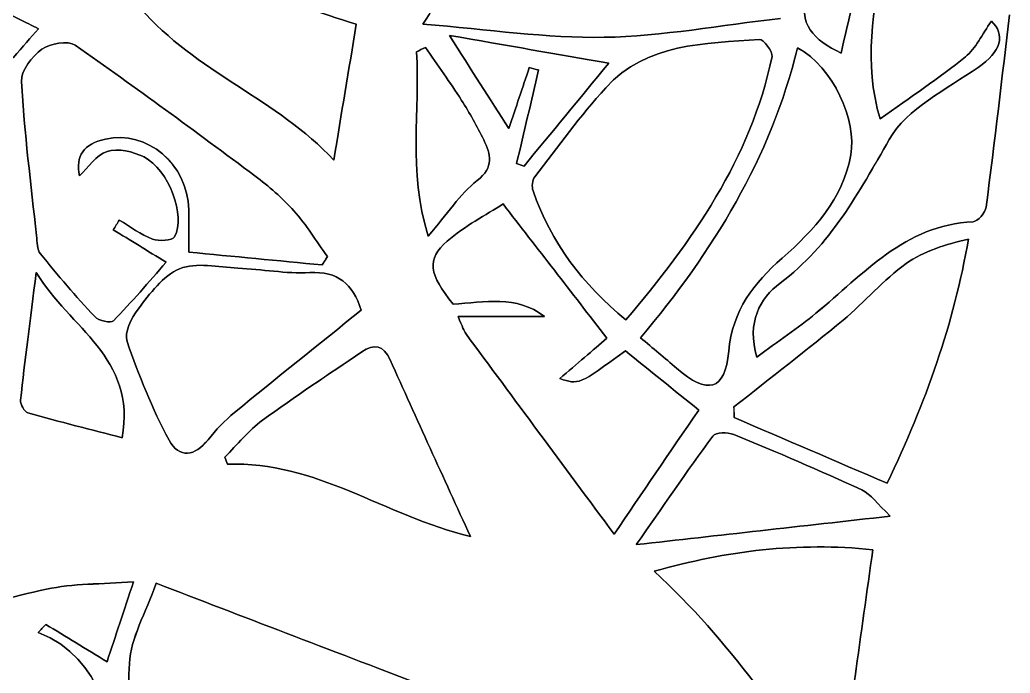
# Model space of a CAD drawing. Extents: x 105 to 524, y 66 to 486.
# Drawn here: x 239 to 309.6, y 245.6 to 292.1 of the extents above; entities that cross this region are included whole.
import ezdxf

# ---------------------------------------------------------------- set-up
doc = ezdxf.new("R2010")
doc.units = 0
doc.layers.add('tree', color=7, linetype='CONTINUOUS')

msp = doc.modelspace()

# ---------------------------------------------------------------- linework, layer by layer
at = {"layer": 'tree', "color": 7}
for p, q in [((263.013991, 291.824555), (263.013991, 291.824555)), ((263.014125, 291.824689), (263.014125, 291.824689)), ((308.248406, 292.035974), (308.248406, 292.035974)), ((308.248512, 292.035869), (308.248512, 292.035869)), ((267.942762, 290.175894), (267.942762, 290.175894)), ((267.942762, 290.175812), (267.942762, 290.175812)), ((294.445291, 290.133631), (294.445291, 290.133631)), ((294.445316, 290.133497), (294.445316, 290.133497)), ((297.539805, 289.766745), (297.539805, 289.766745)), ((297.539939, 289.766798), (297.539939, 289.766798)), ((280.997223, 289.052092), (280.997223, 289.052092)), ((280.9973, 289.052092), (280.9973, 289.052092)), ((260.954471, 275.30183), (260.593974, 274.689108)), ((260.954471, 275.30183), (260.593974, 274.689108)), ((260.594006, 274.689055), (260.594002, 274.689055)), ((240.215081, 274.160167), (240.215081, 274.160167)), ((240.215162, 274.160139), (240.215162, 274.160139)), ((263.359131, 271.467379), (263.359131, 271.467397)), ((263.359177, 271.467291), (263.359177, 271.467291)), ((270.262131, 271.019859), (276.427399, 271.019859)), ((270.262131, 271.019859), (270.262131, 271.019859)), ((270.262131, 271.019859), (276.427399, 271.019859)), ((276.42748, 271.019937), (270.262212, 271.019937)), ((276.42748, 271.019937), (270.262212, 271.019937)), ((282.21105, 270.778026), (282.21105, 270.778026)), ((282.211156, 270.778055), (282.211156, 270.778055)), ((289.916672, 264.588371), (289.928702, 263.829077)), ((289.916687, 264.588371), (289.916672, 264.588371)), ((289.916672, 264.588371), (289.928702, 263.829077)), ((289.916778, 264.58829), (289.916778, 264.58829)), ((271.139952, 255.362311), (271.139952, 255.362311)), ((271.140086, 255.362308), (271.140086, 255.362308)), ((282.959517, 254.782376), (282.959517, 254.782376)), ((282.959651, 254.782429), (282.959651, 254.782429)), ((284.225922, 252.886598), (284.225922, 252.886598)), ((284.226004, 252.886573), (284.226004, 252.886573)), ((247.144064, 252.133982), (247.144064, 252.133982)), ((247.144117, 252.134007), (247.144117, 252.134007))]:
    msp.add_line(p, q, dxfattribs=at)
for points in [[(104.943981, 275.896663), (104.943988, 391.738389), (198.852265, 485.646659), (314.693991, 485.646659)], [(299.156695, 296.985909), (298.699534, 294.570799), (298.09737, 292.18292), (297.539805, 289.766745)], [(299.156695, 296.985909), (298.699534, 294.570799), (298.09737, 292.18292), (297.539805, 289.766745)], [(297.539939, 289.766798), (298.097504, 292.182977), (298.6994, 294.570852), (299.156826, 296.985962)], [(297.539939, 289.766798), (298.097504, 292.182977), (298.6994, 294.570852), (299.156826, 296.985962)], [(270.772248, 296.366833), (269.65765, 295.27488), (268.988999, 293.727992), (267.762246, 291.834831)], [(270.772248, 296.366833), (269.65765, 295.27488), (268.988999, 293.727992), (267.762246, 291.834831)], [(267.762433, 291.834965), (268.988917, 293.728126), (269.657837, 295.275014), (270.772431, 296.366699)], [(267.762433, 291.834965), (268.988917, 293.728126), (269.657837, 295.275014), (270.772431, 296.366699)], [(300.333537, 285.085663), (299.096638, 289.08931), (299.897204, 292.898322), (300.509245, 296.662221)], [(300.333537, 285.085663), (299.096638, 289.08931), (299.897204, 292.898322), (300.509245, 296.662221)], [(300.509083, 296.662112), (299.89731, 292.898484), (299.096744, 289.0892), (300.333375, 285.085557)], [(300.509083, 296.662112), (299.89731, 292.898484), (299.096744, 289.0892), (300.333375, 285.085557)], [(297.539805, 289.766745), (295.632921, 290.715862), (294.388812, 291.764029), (295.143982, 294.215181)], [(297.539805, 289.766745), (295.632921, 290.715862), (294.388812, 291.764029), (295.143982, 294.215181)], [(295.144116, 294.214966), (294.388946, 291.764081), (295.633055, 290.715915), (297.539939, 289.766798)], [(295.144116, 294.214966), (294.388946, 291.764081), (295.633055, 290.715915), (297.539939, 289.766798)], [(255.405943, 294.007925), (257.943562, 293.677936), (260.385317, 292.611881), (263.013991, 291.824555)], [(255.405943, 294.007925), (257.943562, 293.677936), (260.385317, 292.611881), (263.013991, 291.824555)], [(263.014125, 291.824689), (260.385447, 292.612015), (257.943428, 293.678067), (255.406077, 294.008055)], [(263.014125, 291.824689), (260.385447, 292.612015), (257.943428, 293.678067), (255.406077, 294.008055)], [(237.213599, 293.062759), (238.570396, 292.397173), (239.464959, 291.958257), (240.387558, 291.505725)], [(237.213599, 293.062759), (238.570396, 292.397173), (239.464959, 291.958257), (240.387558, 291.505725)], [(240.387586, 291.505644), (239.464984, 291.958176), (238.570424, 292.397095), (237.213627, 293.062678)], [(240.387586, 291.505644), (239.464984, 291.958176), (238.570424, 292.397095), (237.213627, 293.062678)], [(261.41099, 282.150502), (257.427388, 286.471589), (251.525416, 288.426687), (247.655567, 292.97097)], [(261.41099, 282.150502), (257.427388, 286.471589), (251.525416, 288.426687), (247.655567, 292.97097)], [(247.655701, 292.971104), (251.52555, 288.426553), (257.427518, 286.471455), (261.411124, 282.150637)], [(247.655701, 292.971104), (251.52555, 288.426553), (257.427518, 286.471455), (261.411124, 282.150637)], [(293.236082, 292.242914), (288.957674, 291.753805), (284.818656, 290.970215), (280.666553, 290.89386)], [(293.236082, 292.242914), (288.957674, 291.753805), (284.818656, 290.970215), (280.666553, 290.89386)], [(280.666634, 290.893726), (284.818737, 290.970081), (288.957487, 291.753671), (293.236163, 292.24278)], [(280.666634, 290.893726), (284.818737, 290.970081), (288.957487, 291.753671), (293.236163, 292.24278)], [(307.873065, 278.811507), (308.488842, 283.498357), (309.029319, 288.194817), (309.542289, 292.490536)], [(307.873065, 278.811507), (308.488842, 283.498357), (309.029319, 288.194817), (309.542289, 292.490536)], [(309.542184, 292.490645), (309.029477, 288.194923), (308.488736, 283.498195), (307.873224, 278.811613)], [(309.542184, 292.490645), (309.029477, 288.194923), (308.488736, 283.498195), (307.873224, 278.811613)], [(240.387558, 291.505725), (239.803824, 290.843878), (239.28124, 290.251448), (238.567994, 289.443029)], [(240.387558, 291.505725), (239.803824, 290.843878), (239.28124, 290.251448), (238.567994, 289.443029)], [(238.568018, 289.443216), (239.281, 290.25137), (239.803852, 290.843801), (240.387586, 291.505644)], [(238.568018, 289.443216), (239.281, 290.25137), (239.803852, 290.843801), (240.387586, 291.505644)], [(263.013991, 291.824555), (262.475384, 288.573259), (261.966685, 285.502981), (261.41099, 282.150502)], [(263.013991, 291.824555), (262.475384, 288.573259), (261.966685, 285.502981), (261.41099, 282.150502)], [(261.411124, 282.150637), (261.966555, 285.503116), (262.475253, 288.573393), (263.014125, 291.824689)], [(261.411124, 282.150637), (261.966555, 285.503116), (262.475253, 288.573393), (263.014125, 291.824689)], [(267.762246, 291.834831), (272.471113, 291.459458), (276.575414, 290.818436), (280.666634, 290.893726)], [(267.762246, 291.834831), (272.471113, 291.459458), (276.575414, 290.818436), (280.666634, 290.893726)], [(280.666553, 290.89386), (276.575601, 290.81857), (272.471032, 291.459592), (267.762433, 291.834965)], [(280.666553, 290.89386), (276.575601, 290.81857), (272.471032, 291.459592), (267.762433, 291.834965)], [(308.248406, 292.035974), (307.573345, 291.086325), (307.140218, 290.105169), (306.398133, 289.506332)], [(308.248406, 292.035974), (307.573345, 291.086325), (307.140218, 290.105169), (306.398133, 289.506332)], [(306.398239, 289.506491), (307.140324, 290.105063), (307.573451, 291.086484), (308.248512, 292.035869)], [(306.398239, 289.506491), (307.140324, 290.105063), (307.573451, 291.086484), (308.248512, 292.035869)], [(308.248512, 292.035869), (309.27766, 291.116921), (308.94093, 289.862913), (307.301879, 288.738924)], [(308.248512, 292.035869), (309.27766, 291.116921), (308.94093, 289.862913), (307.301879, 288.738924)], [(307.302041, 288.738762), (308.940824, 289.86275), (309.277819, 291.116759), (308.248406, 292.035974)], [(307.302041, 288.738762), (308.940824, 289.86275), (309.277819, 291.116759), (308.248406, 292.035974)], [(240.617742, 290.046914), (241.203078, 290.466343), (242.478966, 290.679392), (242.990867, 290.324043)], [(240.617742, 290.046914), (241.203078, 290.466343), (242.478966, 290.679392), (242.990867, 290.324043)], [(242.990892, 290.323986), (242.47899, 290.679339), (241.203106, 290.46629), (240.617767, 290.046862)], [(242.990892, 290.323986), (242.47899, 290.679339), (241.203106, 290.46629), (240.617767, 290.046862)], [(280.997223, 289.052092), (277.283855, 289.698183), (273.769162, 290.309836), (269.64216, 291.028018)], [(269.64216, 291.028018), (271.240624, 288.529342), (272.512236, 286.541136), (273.880781, 284.401553)], [(280.997223, 289.052092), (277.283855, 289.698183), (273.769162, 290.309836), (269.64216, 291.028018)], [(269.64216, 291.028018), (271.240624, 288.529342), (272.512236, 286.541136), (273.880781, 284.401553)], [(273.880862, 284.401553), (272.512317, 286.541136), (271.240437, 288.529342), (269.642241, 291.028018)], [(269.642241, 291.028018), (273.769243, 290.309836), (277.283937, 289.698183), (280.9973, 289.052092)], [(273.880862, 284.401553), (272.512317, 286.541136), (271.240437, 288.529342), (269.642241, 291.028018)], [(269.642241, 291.028018), (273.769243, 290.309836), (277.283937, 289.698183), (280.9973, 289.052092)], [(280.781887, 287.297999), (283.718183, 290.516987), (287.823289, 290.434758), (291.728652, 290.74339)], [(280.781887, 287.297999), (283.718183, 290.516987), (287.823289, 290.434758), (291.728652, 290.74339)], [(291.728758, 290.743414), (287.823395, 290.434783), (283.718293, 290.517016), (280.781993, 287.298028)], [(291.728758, 290.743414), (287.823395, 290.434783), (283.718293, 290.517016), (280.781993, 287.298028)], [(291.728652, 290.74339), (292.010105, 290.765826), (292.698519, 289.870896), (292.625618, 289.521949)], [(291.728652, 290.74339), (292.010105, 290.765826), (292.698519, 289.870896), (292.625618, 289.521949)], [(292.625724, 289.521978), (292.698625, 289.870653), (292.010211, 290.76584), (291.728758, 290.743414)], [(292.625724, 289.521978), (292.698625, 289.870653), (292.010211, 290.76584), (291.728758, 290.743414)], [(239.163211, 287.755686), (239.120486, 288.513111), (239.917848, 289.545526), (240.617742, 290.046914)], [(239.163211, 287.755686), (239.120486, 288.513111), (239.917848, 289.545526), (240.617742, 290.046914)], [(240.617767, 290.046862), (239.917873, 289.545737), (239.120511, 288.513058), (239.163236, 287.755898)], [(240.617767, 290.046862), (239.917873, 289.545737), (239.120511, 288.513058), (239.163236, 287.755898)], [(242.990867, 290.324043), (247.318678, 287.319974), (251.554894, 284.182682), (255.785504, 281.041119)], [(242.990867, 290.324043), (247.318678, 287.319974), (251.554894, 284.182682), (255.785504, 281.041119)], [(255.785532, 281.041062), (251.554922, 284.182894), (247.318703, 287.319918), (242.990892, 290.323986)], [(255.785532, 281.041062), (251.554922, 284.182894), (247.318703, 287.319918), (242.990892, 290.323986)], [(267.296272, 289.861389), (267.51177, 289.966312), (267.727264, 290.07097), (267.942762, 290.175894)], [(267.296272, 289.861389), (267.51177, 289.966312), (267.727264, 290.07097), (267.942762, 290.175894)], [(267.942762, 290.175812), (267.727264, 290.071157), (267.51177, 289.966234), (267.296272, 289.861311)], [(267.942762, 290.175812), (267.727264, 290.071157), (267.51177, 289.966234), (267.296272, 289.861311)], [(267.942762, 290.175894), (268.802877, 288.921617), (269.693164, 287.686831), (270.513224, 286.406925)], [(267.942762, 290.175894), (268.802877, 288.921617), (269.693164, 287.686831), (270.513224, 286.406925)], [(270.513224, 286.406844), (269.693164, 287.68675), (268.802877, 288.921804), (267.942762, 290.175812)], [(270.513224, 286.406844), (269.693164, 287.68675), (268.802877, 288.921804), (267.942762, 290.175812)], [(294.445291, 290.133631), (292.509833, 282.291335), (288.415409, 275.641643), (283.264335, 269.502417)], [(294.445291, 290.133631), (292.509833, 282.291335), (288.415409, 275.641643), (283.264335, 269.502417)], [(283.264363, 269.502287), (288.415437, 275.641509), (292.509857, 282.291201), (294.445316, 290.133497)], [(283.264363, 269.502287), (288.415437, 275.641509), (292.509857, 282.291201), (294.445316, 290.133497)], [(298.235829, 282.536424), (298.673231, 284.929372), (296.99252, 288.81795), (294.445291, 290.133631)], [(298.235829, 282.536424), (298.673231, 284.929372), (296.99252, 288.81795), (294.445291, 290.133631)], [(294.445316, 290.133497), (296.992548, 288.817816), (298.673255, 284.929506), (298.235589, 282.53629)], [(294.445316, 290.133497), (296.992548, 288.817816), (298.673255, 284.929506), (298.235589, 282.53629)], [(268.138762, 276.743019), (266.639103, 281.476055), (267.604695, 285.703966), (267.296272, 289.861389)], [(268.138762, 276.743019), (266.639103, 281.476055), (267.604695, 285.703966), (267.296272, 289.861389)], [(267.296272, 289.861311), (267.604695, 285.703885), (266.639103, 281.475977), (268.138762, 276.742938)], [(267.296272, 289.861311), (267.604695, 285.703885), (266.639103, 281.475977), (268.138762, 276.742938)], [(292.625618, 289.521949), (291.103526, 282.242182), (286.968784, 276.406518), (282.21105, 270.778026)], [(292.625618, 289.521949), (291.103526, 282.242182), (286.968784, 276.406518), (282.21105, 270.778026)], [(282.211156, 270.778055), (286.96889, 276.406543), (291.103636, 282.242211), (292.625724, 289.521978)], [(282.211156, 270.778055), (286.96889, 276.406543), (291.103636, 282.242211), (292.625724, 289.521978)], [(300.333375, 285.085557), (302.504623, 286.648998), (304.520727, 287.991642), (306.398239, 289.506491)], [(300.333375, 285.085557), (302.504623, 286.648998), (304.520727, 287.991642), (306.398239, 289.506491)], [(306.398133, 289.506332), (304.520886, 287.991751), (302.504785, 286.649104), (300.333537, 285.085663)], [(306.398133, 289.506332), (304.520886, 287.991751), (302.504785, 286.649104), (300.333537, 285.085663)], [(273.880781, 284.401553), (274.390016, 285.920938), (274.862396, 287.329799), (275.334511, 288.738656)], [(273.880781, 284.401553), (274.390016, 285.920938), (274.862396, 287.329799), (275.334511, 288.738656)], [(275.334592, 288.738656), (274.862209, 287.329799), (274.390093, 285.920674), (273.880862, 284.401553)], [(275.334592, 288.738656), (274.862209, 287.329799), (274.390093, 285.920674), (273.880862, 284.401553)], [(276.002094, 288.569121), (275.47951, 286.34811), (274.956926, 284.127363), (274.434342, 281.906617)], [(276.002094, 288.569121), (275.47951, 286.34811), (274.956926, 284.127363), (274.434342, 281.906617)], [(274.434423, 281.906617), (274.957007, 284.127363), (275.479591, 286.34811), (276.002175, 288.569121)], [(274.434423, 281.906617), (274.957007, 284.127363), (275.479591, 286.34811), (276.002175, 288.569121)], [(274.960129, 281.729875), (276.916152, 284.101999), (278.871902, 286.47439), (280.997223, 289.052092)], [(274.960129, 281.729875), (276.916152, 284.101999), (278.871902, 286.47439), (280.997223, 289.052092)], [(280.9973, 289.052092), (278.871983, 286.47439), (276.915965, 284.101999), (274.960211, 281.729875)], [(280.9973, 289.052092), (278.871983, 286.47439), (276.915965, 284.101999), (274.960211, 281.729875)], [(275.334511, 288.738656), (275.557216, 288.682056), (275.779657, 288.625456), (276.002094, 288.569121)], [(275.334511, 288.738656), (275.557216, 288.682056), (275.779657, 288.625456), (276.002094, 288.569121)], [(276.002175, 288.569121), (275.779738, 288.625456), (275.557029, 288.682056), (275.334592, 288.738656)], [(276.002175, 288.569121), (275.779738, 288.625456), (275.557029, 288.682056), (275.334592, 288.738656)], [(307.301879, 288.738924), (305.049985, 287.194706), (302.229848, 285.826962), (300.972922, 283.628909)], [(307.301879, 288.738924), (305.049985, 287.194706), (302.229848, 285.826962), (300.972922, 283.628909)], [(300.973081, 283.629015), (302.229739, 285.826803), (305.050148, 287.194544), (307.302041, 288.738762)], [(300.973081, 283.629015), (302.229739, 285.826803), (305.050148, 287.194544), (307.302041, 288.738762)], [(240.233214, 276.775831), (239.842276, 280.43347), (239.37123, 284.087369), (239.163211, 287.755686)], [(240.233214, 276.775831), (239.842276, 280.43347), (239.37123, 284.087369), (239.163211, 287.755686)], [(239.163236, 287.755898), (239.371258, 284.087316), (239.842305, 280.433417), (240.233239, 276.776046)], [(239.163236, 287.755898), (239.371258, 284.087316), (239.842305, 280.433417), (240.233239, 276.776046)], [(275.734152, 280.971089), (277.382817, 283.107469), (278.967396, 285.30846), (280.781887, 287.297999)], [(275.734152, 280.971089), (277.382817, 283.107469), (278.967396, 285.30846), (280.781887, 287.297999)], [(280.781993, 287.298028), (278.967233, 285.308485), (277.382658, 283.107497), (275.734261, 280.971113)], [(280.781993, 287.298028), (278.967233, 285.308485), (277.382658, 283.107497), (275.734261, 280.971113)], [(270.513224, 286.406925), (271.091085, 285.50453), (271.617941, 284.562889), (272.087654, 283.599622)], [(270.513224, 286.406925), (271.091085, 285.50453), (271.617941, 284.562889), (272.087654, 283.599622)], [(272.087654, 283.599809), (271.617941, 284.562808), (271.091085, 285.504717), (270.513224, 286.406844)], [(272.087654, 283.599809), (271.617941, 284.562808), (271.091085, 285.504717), (270.513224, 286.406844)], [(251.082246, 278.622806), (250.993857, 281.887447), (248.134731, 284.299085), (245.142889, 283.646584)], [(251.082246, 278.622806), (250.993857, 281.887447), (248.134731, 284.299085), (245.142889, 283.646584)], [(245.142914, 283.646531), (248.134759, 284.299297), (250.993885, 281.887662), (251.082274, 278.622753)], [(245.142914, 283.646531), (248.134759, 284.299297), (250.993885, 281.887662), (251.082274, 278.622753)], [(245.142889, 283.646584), (243.582345, 283.306181), (243.015435, 282.468398), (243.300091, 281.028302)], [(245.142889, 283.646584), (243.582345, 283.306181), (243.015435, 282.468398), (243.300091, 281.028302)], [(243.300119, 281.028249), (243.01546, 282.468345), (243.582373, 283.306128), (245.142914, 283.646531)], [(243.300119, 281.028249), (243.01546, 282.468345), (243.582373, 283.306128), (245.142914, 283.646531)], [(271.618209, 280.692387), (272.849767, 281.660191), (272.596352, 282.556716), (272.087654, 283.599809)], [(271.618209, 280.692387), (272.849767, 281.660191), (272.596352, 282.556716), (272.087654, 283.599809)], [(272.087654, 283.599622), (272.596352, 282.556793), (272.849767, 281.660007), (271.618209, 280.692468)], [(272.087654, 283.599622), (272.596352, 282.556793), (272.849767, 281.660007), (271.618209, 280.692468)], [(300.972922, 283.628909), (298.798735, 279.826568), (296.806398, 276.105391), (293.205454, 273.401141)], [(300.972922, 283.628909), (298.798735, 279.826568), (296.806398, 276.105391), (293.205454, 273.401141)], [(293.205613, 273.400979), (296.806292, 276.105228), (298.798894, 279.82641), (300.973081, 283.629015)], [(293.205613, 273.400979), (296.806292, 276.105228), (298.798894, 279.82641), (300.973081, 283.629015)], [(245.259317, 282.770086), (246.039319, 283.00583), (247.127748, 282.767264), (247.899209, 282.376555)], [(245.259317, 282.770086), (246.039319, 283.00583), (247.127748, 282.767264), (247.899209, 282.376555)], [(247.899234, 282.376771), (247.127776, 282.767095), (246.039347, 283.005777), (245.259341, 282.770033)], [(247.899234, 282.376771), (247.127776, 282.767095), (246.039347, 283.005777), (245.259341, 282.770033)], [(243.300091, 281.028302), (243.925485, 281.618598), (244.488656, 282.537009), (245.259317, 282.770086)], [(243.300091, 281.028302), (243.925485, 281.618598), (244.488656, 282.537009), (245.259317, 282.770086)], [(245.259341, 282.770033), (244.488684, 282.537225), (243.92551, 281.618542), (243.300119, 281.028249)], [(245.259341, 282.770033), (244.488684, 282.537225), (243.92551, 281.618542), (243.300119, 281.028249)], [(247.899209, 282.376555), (249.644539, 281.493115), (250.894522, 278.156388), (250.069389, 276.69974)], [(247.899209, 282.376555), (249.644539, 281.493115), (250.894522, 278.156388), (250.069389, 276.69974)], [(250.069413, 276.699687), (250.894547, 278.156335), (249.644563, 281.49333), (247.899234, 282.376771)], [(250.069414, 276.699687), (250.894547, 278.156335), (249.644563, 281.49333), (247.899234, 282.376771)], [(298.235589, 282.53629), (297.649985, 279.33172), (295.638689, 277.200677), (293.34781, 275.177229)], [(298.235589, 282.53629), (297.649985, 279.33172), (295.638689, 277.200677), (293.34781, 275.177229)], [(293.34805, 275.177098), (295.638929, 277.200543), (297.649956, 279.331854), (298.235829, 282.536424)], [(293.34805, 275.177098), (295.638929, 277.200543), (297.649956, 279.331854), (298.235829, 282.536424)], [(274.434342, 281.906617), (274.609518, 281.847615), (274.784958, 281.788877), (274.960129, 281.729875)], [(274.434342, 281.906617), (274.609518, 281.847615), (274.784958, 281.788877), (274.960129, 281.729875)], [(274.960211, 281.729875), (274.784771, 281.788877), (274.609595, 281.847615), (274.434423, 281.906617)], [(274.960211, 281.729875), (274.784771, 281.788877), (274.609595, 281.847615), (274.434423, 281.906617)], [(255.785504, 281.041119), (256.787146, 280.297308), (257.7482, 279.46059), (258.576537, 278.531764)], [(255.785504, 281.041119), (256.787146, 280.297308), (257.7482, 279.46059), (258.576537, 278.531764)], [(258.576565, 278.531712), (257.748229, 279.460537), (256.787174, 280.297255), (255.785532, 281.041062)], [(258.576565, 278.531712), (257.748229, 279.460537), (256.787174, 280.297255), (255.785532, 281.041062)], [(275.603039, 279.962434), (275.500765, 280.254777), (275.551769, 280.734809), (275.734152, 280.971089)], [(275.603039, 279.962434), (275.500765, 280.254777), (275.551769, 280.734809), (275.734152, 280.971089)], [(275.734261, 280.971113), (275.551611, 280.734569), (275.500874, 280.254805), (275.60288, 279.962462)], [(275.734261, 280.971113), (275.551611, 280.734569), (275.500874, 280.254805), (275.60288, 279.962462)], [(271.618209, 280.692468), (270.389322, 279.726796), (269.500368, 278.328353), (268.138762, 276.743019)], [(271.618209, 280.692468), (270.389322, 279.726796), (269.500368, 278.328353), (268.138762, 276.743019)], [(268.138762, 276.742938), (269.500368, 278.32854), (270.389322, 279.726718), (271.618209, 280.692387)], [(268.138762, 276.742938), (269.500368, 278.32854), (270.389322, 279.726718), (271.618209, 280.692387)], [(275.60288, 279.962462), (276.885975, 276.292543), (279.132527, 273.313303), (282.211156, 270.778055)], [(275.60288, 279.962462), (276.885975, 276.292543), (279.132527, 273.313303), (282.211156, 270.778055)], [(282.21105, 270.778026), (279.132686, 273.313278), (276.886137, 276.292515), (275.603039, 279.962434)], [(282.21105, 270.778026), (279.132686, 273.313278), (276.886137, 276.292515), (275.603039, 279.962434)], [(273.466613, 279.030966), (272.258822, 278.244974), (270.735129, 277.466725), (269.47767, 276.380646)], [(273.466613, 279.030966), (272.258822, 278.244974), (270.735129, 277.466725), (269.47767, 276.380646)], [(269.477857, 276.380568), (270.735316, 277.466912), (272.258741, 278.245161), (273.4668, 279.030885)], [(269.477857, 276.380568), (270.735316, 277.466912), (272.258741, 278.245161), (273.4668, 279.030885)], [(280.869044, 269.475186), (278.305256, 272.784683), (275.905697, 275.88246), (273.466613, 279.030966)], [(280.869044, 269.475186), (278.305256, 272.784683), (275.905697, 275.88246), (273.466613, 279.030966)], [(273.4668, 279.030885), (275.905616, 275.882379), (278.305443, 272.784602), (280.868967, 269.475105)], [(273.4668, 279.030885), (275.905616, 275.882379), (278.305443, 272.784602), (280.868967, 269.475105)], [(306.944321, 277.772149), (307.282921, 277.789753), (307.821259, 278.416374), (307.873065, 278.811507)], [(306.944321, 277.772149), (307.282921, 277.789753), (307.821259, 278.416374), (307.873065, 278.811507)], [(307.873224, 278.811613), (307.821154, 278.416484), (307.282815, 277.789612), (306.944483, 277.771991)], [(307.873224, 278.811613), (307.821154, 278.416484), (307.282815, 277.789612), (306.944483, 277.771991)], [(251.085985, 275.603787), (251.085985, 276.792383), (251.107081, 277.708127), (251.082246, 278.622806)], [(251.085985, 275.603787), (251.085985, 276.792383), (251.107081, 277.708127), (251.082246, 278.622806)], [(251.082274, 278.622753), (251.107109, 277.708342), (251.086013, 276.792598), (251.086013, 275.603998)], [(251.082274, 278.622753), (251.107109, 277.708342), (251.086013, 276.792598), (251.086013, 275.603998)], [(258.576537, 278.531764), (259.462556, 277.538328), (260.169392, 276.385239), (260.954471, 275.30183)], [(258.576537, 278.531764), (259.462556, 277.538328), (260.169392, 276.385239), (260.954471, 275.30183)], [(260.954495, 275.302045), (260.16942, 276.385186), (259.46258, 277.538275), (258.576565, 278.531712)], [(260.954495, 275.302045), (260.16942, 276.385186), (259.46258, 277.538275), (258.576565, 278.531712)], [(246.133049, 277.886206), (245.991789, 277.654731), (245.850526, 277.422995), (245.709267, 277.191519)], [(246.133049, 277.886206), (245.991789, 277.654731), (245.850526, 277.422995), (245.709267, 277.191519)], [(245.709295, 277.191466), (245.850555, 277.422938), (245.991814, 277.654678), (246.133077, 277.886153)], [(245.709295, 277.191466), (245.850555, 277.422938), (245.991814, 277.654678), (246.133077, 277.886153)], [(248.497362, 276.530477), (247.658611, 276.849251), (246.915989, 277.420324), (246.133049, 277.886206)], [(248.497362, 276.530477), (247.658611, 276.849251), (246.915989, 277.420324), (246.133049, 277.886206)], [(246.133077, 277.886153), (246.916018, 277.420271), (247.658636, 276.849198), (248.49739, 276.530421)], [(246.133077, 277.886153), (246.916018, 277.420271), (247.658636, 276.849198), (248.49739, 276.530421)], [(306.944483, 277.771991), (302.074326, 277.517292), (299.128949, 274.032391), (295.750975, 271.25125)], [(306.944483, 277.771991), (302.074326, 277.517292), (299.128949, 274.032391), (295.750975, 271.25125)], [(295.751084, 271.251412), (299.129055, 274.03255), (302.074167, 277.517451), (306.944321, 277.772149)], [(295.751084, 271.251412), (299.129055, 274.03255), (302.074167, 277.517451), (306.944321, 277.772149)], [(240.520809, 275.476437), (240.270598, 275.786134), (240.280744, 276.33211), (240.233214, 276.775831)], [(240.520809, 275.476437), (240.270598, 275.786134), (240.280744, 276.33211), (240.233214, 276.775831)], [(240.233239, 276.776046), (240.280772, 276.332057), (240.270626, 275.786081), (240.520834, 275.476381)], [(240.233239, 276.776046), (240.280772, 276.332057), (240.270626, 275.786081), (240.520834, 275.476381)], [(245.709267, 277.191519), (246.917326, 276.450647), (248.125118, 275.709779), (249.475505, 274.881601)], [(245.709267, 277.191519), (246.917326, 276.450647), (248.125118, 275.709779), (249.475505, 274.881601)], [(249.475533, 274.881548), (248.125146, 275.709722), (246.917351, 276.450594), (245.709295, 277.191466)], [(249.475533, 274.881548), (248.125146, 275.709722), (246.917351, 276.450594), (245.709295, 277.191466)], [(250.069389, 276.69974), (249.910505, 276.41968), (248.956124, 276.356138), (248.497362, 276.530477)], [(250.069389, 276.69974), (249.910505, 276.41968), (248.956124, 276.356138), (248.497362, 276.530477)], [(248.49739, 276.530421), (248.956153, 276.356085), (249.910529, 276.419624), (250.069413, 276.699687)], [(248.49739, 276.530421), (248.956153, 276.356085), (249.910529, 276.419624), (250.069414, 276.699687)], [(300.819658, 259.15451), (303.597606, 264.929839), (305.556564, 270.471293), (306.622027, 276.537632)], [(300.819658, 259.15451), (303.597606, 264.929839), (305.556564, 270.471293), (306.622027, 276.537632)], [(306.622118, 276.537551), (305.556655, 270.471212), (303.597433, 264.929758), (300.819749, 259.154429)], [(306.622118, 276.537551), (305.556655, 270.471212), (303.597433, 264.929758), (300.819749, 259.154429)], [(302.18162, 274.789628), (303.428668, 275.684012), (304.99001, 276.140016), (306.622118, 276.537551)], [(302.18162, 274.789628), (303.428668, 275.684012), (304.99001, 276.140016), (306.622118, 276.537551)], [(306.622027, 276.537632), (304.989918, 276.140097), (303.428841, 275.684093), (302.181796, 274.789706)], [(306.622027, 276.537632), (304.989918, 276.140097), (303.428841, 275.684093), (302.181796, 274.789706)], [(269.907512, 271.906503), (268.206241, 274.008441), (267.997421, 275.101995), (269.477857, 276.380568)], [(269.907512, 271.906503), (268.206241, 274.008441), (267.997421, 275.101995), (269.477857, 276.380568)], [(269.47767, 276.380646), (267.997503, 275.102077), (268.206322, 274.008522), (269.907593, 271.90658)], [(269.47767, 276.380646), (267.997503, 275.102077), (268.206322, 274.008522), (269.907593, 271.90658)], [(244.391991, 271.011713), (243.041872, 272.44487), (241.758773, 273.9445), (240.520809, 275.476437)], [(244.391991, 271.011713), (243.041872, 272.44487), (241.758773, 273.9445), (240.520809, 275.476437)], [(240.520834, 275.476381), (241.758802, 273.944447), (243.041897, 272.444813), (244.39202, 271.011929)], [(240.520834, 275.476381), (241.758802, 273.944447), (243.041897, 272.444813), (244.39202, 271.011929)], [(260.593974, 274.689108), (257.434704, 274.993199), (254.275431, 275.297025), (251.085985, 275.603787)], [(260.593974, 274.689108), (257.434704, 274.993199), (254.275431, 275.297025), (251.085985, 275.603787)], [(251.086013, 275.603998), (254.275463, 275.296972), (257.434733, 274.993146), (260.594006, 274.689055)], [(251.086013, 275.603998), (254.275463, 275.296972), (257.434733, 274.993146), (260.594006, 274.689055)], [(260.594002, 274.689055), (260.714165, 274.893296), (260.834332, 275.097536), (260.954495, 275.302045)], [(260.594002, 274.689055), (260.714165, 274.893296), (260.834332, 275.097536), (260.954495, 275.302045)], [(289.54416, 268.547963), (289.803717, 271.474071), (291.345299, 273.408348), (293.34805, 275.177098)], [(289.54416, 268.547963), (289.803717, 271.474071), (291.345299, 273.408348), (293.34805, 275.177098)], [(293.34781, 275.177229), (291.345327, 273.408214), (289.803477, 271.473941), (289.544185, 268.548097)], [(293.34781, 275.177229), (291.345327, 273.408214), (289.803477, 271.473941), (289.544185, 268.548097)], [(249.475505, 274.881601), (248.227928, 273.469809), (247.026275, 272.039323), (245.71808, 270.714297)], [(249.475505, 274.881601), (248.227928, 273.469809), (247.026275, 272.039323), (245.71808, 270.714297)], [(245.718104, 270.714244), (247.026303, 272.039539), (248.227952, 273.469753), (249.475533, 274.881548)], [(245.718104, 270.714244), (247.026303, 272.039539), (248.227952, 273.469753), (249.475533, 274.881548)], [(247.477633, 271.547918), (248.320123, 272.637469), (249.237115, 273.942203), (250.420339, 274.419564)], [(247.477633, 271.547918), (248.320123, 272.637469), (249.237115, 273.942203), (250.420339, 274.419564)], [(250.420565, 274.419406), (249.237073, 273.942044), (248.32008, 272.637575), (247.477855, 271.547759)], [(250.420576, 274.419406), (249.237084, 273.942044), (248.320091, 272.637575), (247.477866, 271.547759)], [(250.420339, 274.419564), (251.618517, 274.903068), (253.17933, 274.531963), (254.577783, 274.464417)], [(250.420339, 274.419564), (251.618517, 274.903068), (253.17933, 274.531963), (254.577783, 274.464417)], [(254.577741, 274.464526), (253.179287, 274.532072), (251.618743, 274.902909), (250.420565, 274.419406)], [(254.577751, 274.464526), (253.179298, 274.532072), (251.618754, 274.902909), (250.420576, 274.419406)], [(259.697569, 274.144948), (258.000842, 274.061118), (256.28702, 274.382029), (254.577741, 274.464526)], [(259.69758, 274.144948), (258.000853, 274.061118), (256.28703, 274.382029), (254.577751, 274.464526)], [(254.577783, 274.464417), (256.287062, 274.382188), (258.000885, 274.061012), (259.697615, 274.144842)], [(254.577783, 274.464417), (256.287062, 274.382188), (258.000885, 274.061012), (259.697615, 274.144842)], [(302.181796, 274.789706), (300.5585, 273.62567), (299.239622, 272.047547), (297.691094, 270.766572)], [(302.181796, 274.789706), (300.5585, 273.62567), (299.239622, 272.047547), (297.691094, 270.766572)], [(297.691189, 270.766494), (299.239446, 272.047466), (300.558592, 273.625592), (302.18162, 274.789628)], [(297.691189, 270.766494), (299.239446, 272.047466), (300.558592, 273.625592), (302.18162, 274.789628)], [(240.215081, 274.160167), (239.784089, 270.725992), (239.410512, 267.900535), (239.102889, 265.067602)], [(240.215081, 274.160167), (239.784089, 270.725992), (239.410512, 267.900535), (239.102889, 265.067602)], [(239.102967, 265.067574), (239.410589, 267.900506), (239.78417, 270.725967), (240.215162, 274.160139)], [(239.102967, 265.067574), (239.410589, 267.900506), (239.78417, 270.725967), (240.215162, 274.160139)], [(246.339494, 262.393254), (247.371309, 268.102373), (242.614644, 270.180816), (240.215081, 274.160167)], [(246.339494, 262.393254), (247.371309, 268.102373), (242.614644, 270.180816), (240.215081, 274.160167)], [(240.215162, 274.160139), (242.614725, 270.180791), (247.37139, 268.102345), (246.339572, 262.393225)], [(240.215162, 274.160139), (242.614725, 270.180791), (247.37139, 268.102345), (246.339572, 262.393225)], [(263.359131, 271.467397), (262.771661, 273.377378), (261.696581, 274.243733), (259.697569, 274.144948)], [(263.359142, 271.467397), (262.771671, 273.377378), (261.696592, 274.243733), (259.69758, 274.144948)], [(259.697615, 274.144842), (261.696627, 274.243892), (262.771703, 273.377272), (263.359177, 271.467291)], [(259.697615, 274.144842), (261.696627, 274.243892), (262.771703, 273.377272), (263.359177, 271.467291)], [(293.205454, 273.401141), (291.742379, 272.302249), (290.836068, 270.627743), (291.53249, 268.128803)], [(293.205454, 273.401141), (291.742379, 272.302249), (290.836068, 270.627743), (291.53249, 268.128803)], [(291.532384, 268.128641), (290.836227, 270.627584), (291.742273, 272.302086), (293.205613, 273.400979)], [(291.532384, 268.128641), (290.836227, 270.627584), (291.742273, 272.302086), (293.205613, 273.400979)], [(276.427399, 271.019859), (274.389935, 272.589706), (272.152463, 272.022637), (269.907512, 271.906503)], [(276.427399, 271.019859), (274.389935, 272.589706), (272.152463, 272.022637), (269.907512, 271.906503)], [(269.907593, 271.90658), (272.15254, 272.022718), (274.389748, 272.589519), (276.42748, 271.019937)], [(269.907593, 271.90658), (272.15254, 272.022718), (274.389748, 272.589519), (276.42748, 271.019937)], [(245.71808, 270.714297), (245.540502, 270.534352), (244.661962, 270.725233), (244.391991, 271.011713)], [(245.71808, 270.714297), (245.540502, 270.534352), (244.661962, 270.725233), (244.391991, 271.011713)], [(244.39202, 271.011929), (244.66199, 270.725191), (245.54053, 270.534567), (245.718104, 270.714244)], [(244.39202, 271.011929), (244.66199, 270.725191), (245.54053, 270.534567), (245.718104, 270.714244)], [(247.477855, 271.547759), (246.994525, 270.922757), (246.479416, 269.862042), (246.691711, 269.24158)], [(247.477866, 271.547759), (246.994535, 270.922757), (246.479427, 269.862042), (246.691721, 269.24158)], [(246.691753, 269.241471), (246.479462, 269.862201), (246.994567, 270.922916), (247.477633, 271.547918)], [(246.691753, 269.241471), (246.479462, 269.862201), (246.994567, 270.922916), (247.477633, 271.547918)], [(254.340081, 264.184677), (257.331122, 266.637964), (260.356608, 269.04907), (263.359131, 271.467379)], [(254.340092, 264.184677), (257.331132, 266.637964), (260.356618, 269.04907), (263.359142, 271.467379)], [(263.359177, 271.467291), (260.356653, 269.049246), (257.331164, 266.637876), (254.340124, 264.184853)], [(263.359177, 271.467291), (260.356653, 269.049246), (257.331164, 266.637876), (254.340124, 264.184853)], [(270.814359, 269.80109), (270.665353, 270.002928), (270.599129, 270.265638), (270.262131, 271.019859)], [(270.814359, 269.80109), (270.665353, 270.002928), (270.599129, 270.265638), (270.262131, 271.019859)], [(270.262212, 271.019937), (270.599207, 270.265715), (270.665434, 270.003009), (270.814437, 269.801171)], [(270.262212, 271.019937), (270.599207, 270.265715), (270.665434, 270.003009), (270.814437, 269.801171)], [(295.750975, 271.25125), (294.46601, 270.193474), (293.075304, 269.263844), (291.532384, 268.128641)], [(295.750975, 271.25125), (294.46601, 270.193474), (293.075304, 269.263844), (291.532384, 268.128641)], [(291.53249, 268.128803), (293.075141, 269.264007), (294.465851, 270.193364), (295.751084, 271.251412)], [(291.53249, 268.128803), (293.075141, 269.264007), (294.465851, 270.193364), (295.751084, 271.251412)], [(297.691094, 270.766572), (295.141191, 268.65689), (292.512517, 266.642786), (289.916687, 264.588371)], [(297.691094, 270.766572), (295.141191, 268.65689), (292.512517, 266.642786), (289.916687, 264.588371)], [(289.916778, 264.58829), (292.512341, 266.642709), (295.141287, 268.656809), (297.691189, 270.766494)], [(289.916778, 264.58829), (292.512341, 266.642709), (295.141287, 268.656809), (297.691189, 270.766494)], [(281.379535, 255.535769), (277.684858, 260.520568), (274.244936, 265.157493), (270.814359, 269.80109)], [(281.379535, 255.535769), (277.684858, 260.520568), (274.244936, 265.157493), (270.814359, 269.80109)], [(270.814437, 269.801171), (274.245017, 265.157574), (277.684671, 260.520649), (281.379613, 255.53585)], [(270.814437, 269.801171), (274.245017, 265.157574), (277.684671, 260.520649), (281.379613, 255.53585)], [(280.868967, 269.475105), (279.868926, 268.623172), (278.727091, 267.65056), (277.501142, 266.605865)], [(280.868967, 269.475105), (279.868926, 268.623172), (278.727091, 267.65056), (277.501142, 266.605865)], [(277.501219, 266.605942), (278.727172, 267.650373), (279.869004, 268.622985), (280.869044, 269.475186)], [(277.501219, 266.605942), (278.727172, 267.650373), (279.869004, 268.622985), (280.869044, 269.475186)], [(283.264335, 269.502417), (284.126587, 268.776231), (284.989104, 268.069), (285.830793, 267.337473)], [(283.264335, 269.502417), (284.126587, 268.776231), (284.989104, 268.069), (285.830793, 267.337473)], [(285.830553, 267.337339), (284.989129, 268.068866), (284.126612, 268.776365), (283.264363, 269.502287)], [(285.830553, 267.337339), (284.989129, 268.068866), (284.126612, 268.776365), (283.264363, 269.502287)], [(246.691711, 269.24158), (247.512572, 266.84169), (248.477627, 264.463424), (249.67474, 262.230129)], [(246.691721, 269.24158), (247.512582, 266.84169), (248.477638, 264.463424), (249.67475, 262.230129)], [(249.674782, 262.230288), (248.477673, 264.463315), (247.512614, 266.84158), (246.691753, 269.241471)], [(249.674782, 262.230288), (248.477673, 264.463315), (247.512614, 266.84158), (246.691753, 269.241471)], [(263.40466, 268.503908), (264.297354, 269.113423), (264.942507, 269.004764), (265.419963, 267.941111)], [(263.40466, 268.503908), (264.297354, 269.113423), (264.942507, 269.004764), (265.419963, 267.941111)], [(265.419829, 267.941118), (264.942373, 269.004771), (264.29722, 269.11343), (263.404795, 268.503915)], [(265.419829, 267.941115), (264.942373, 269.004768), (264.29722, 269.113427), (263.404795, 268.503912)], [(263.404795, 268.503915), (261.042619, 266.890549), (258.64252, 265.328442), (256.338292, 263.636051)], [(263.404795, 268.503912), (261.042619, 266.890546), (258.64252, 265.328439), (256.338292, 263.636047)], [(256.338423, 263.636044), (258.64239, 265.328435), (261.042485, 266.890542), (263.40466, 268.503908)], [(256.338423, 263.636044), (258.64239, 265.328435), (261.042485, 266.890542), (263.40466, 268.503908)], [(277.501142, 266.605865), (278.853399, 266.143454), (278.853399, 266.143454), (282.187576, 268.579385)], [(277.501142, 266.605865), (278.853399, 266.143454), (278.853399, 266.143454), (282.187576, 268.579385)], [(282.187389, 268.579466), (278.853212, 266.143532), (278.853212, 266.143532), (277.501219, 266.605942)], [(282.187389, 268.579466), (278.853212, 266.143532), (278.853212, 266.143532), (277.501219, 266.605942)], [(287.404154, 264.361704), (285.642533, 265.786045), (283.883851, 267.207986), (282.187389, 268.579466)], [(287.404154, 264.361704), (285.642533, 265.786045), (283.883851, 267.207986), (282.187389, 268.579466)], [(282.187576, 268.579385), (283.883774, 267.207905), (285.642456, 265.785967), (287.404341, 264.361623)], [(282.187576, 268.579385), (283.883774, 267.207905), (285.642456, 265.785967), (287.404341, 264.361623)], [(289.544185, 268.548097), (289.293173, 265.718099), (288.023699, 265.430829), (285.830553, 267.337339)], [(289.544185, 268.548097), (289.293173, 265.718099), (288.023699, 265.430829), (285.830553, 267.337339)], [(285.830793, 267.337473), (288.02367, 265.43096), (289.293148, 265.717965), (289.54416, 268.547963)], [(285.830793, 267.337473), (288.02367, 265.43096), (289.293148, 265.717965), (289.54416, 268.547963)], [(271.139952, 255.362315), (269.230129, 259.553915), (267.306153, 263.739108), (265.419829, 267.941118)], [(271.139952, 255.362311), (269.230129, 259.553911), (267.306153, 263.739104), (265.419829, 267.941115)], [(265.419963, 267.941111), (267.306287, 263.739101), (269.230263, 259.553643), (271.140086, 255.362308)], [(265.419963, 267.941111), (267.306287, 263.739101), (269.230263, 259.553643), (271.140086, 255.362308)], [(239.627421, 264.16678), (239.377478, 264.238063), (239.071457, 264.778434), (239.102967, 265.067574)], [(239.627421, 264.16678), (239.377478, 264.238063), (239.071457, 264.778434), (239.102967, 265.067574)], [(239.102889, 265.067602), (239.071633, 264.778462), (239.377396, 264.238091), (239.627343, 264.166809)], [(239.102889, 265.067602), (239.071633, 264.778462), (239.377396, 264.238091), (239.627343, 264.166809)], [(289.928526, 263.828996), (289.924539, 264.082093), (289.920765, 264.335193), (289.916778, 264.58829)], [(289.928526, 263.828996), (289.924539, 264.082093), (289.920765, 264.335193), (289.916778, 264.58829)], [(239.627343, 264.166809), (241.889647, 263.521246), (244.174119, 262.954181), (246.339494, 262.393254)], [(239.627343, 264.166809), (241.889647, 263.521246), (244.174119, 262.954181), (246.339494, 262.393254)], [(246.339572, 262.393225), (244.174201, 262.954153), (241.88946, 263.521222), (239.627421, 264.16678)], [(246.339572, 262.393225), (244.174201, 262.954153), (241.88946, 263.521222), (239.627421, 264.16678)], [(252.461501, 262.252001), (253.013457, 262.955765), (253.648997, 263.617876), (254.340081, 264.184677)], [(252.461511, 262.252001), (253.013468, 262.955765), (253.649007, 263.617876), (254.340092, 264.184677)], [(254.340124, 264.184853), (253.648774, 263.617788), (253.013499, 262.955941), (252.461543, 262.251913)], [(254.340124, 264.184853), (253.648774, 263.617788), (253.013499, 262.955941), (252.461543, 262.251913)], [(287.404341, 264.361623), (285.300117, 261.279061), (283.363857, 258.442926), (281.379535, 255.535769)], [(287.404341, 264.361623), (285.300117, 261.279061), (283.363857, 258.442926), (281.379535, 255.535769)], [(281.379613, 255.53585), (283.363938, 258.443003), (285.300198, 261.279143), (287.404154, 264.361704)], [(281.379613, 255.53585), (283.363938, 258.443003), (285.300198, 261.279143), (287.404154, 264.361704)], [(300.819749, 259.154429), (297.1419, 260.733085), (293.535347, 262.281042), (289.928526, 263.828996)], [(300.819749, 259.154429), (297.1419, 260.733085), (293.535347, 262.281042), (289.928526, 263.828996)], [(289.928702, 263.829077), (293.535255, 262.28112), (297.141808, 260.733166), (300.819658, 259.15451)], [(289.928702, 263.829077), (293.535255, 262.28112), (297.141808, 260.733166), (300.819658, 259.15451)], [(253.645928, 261.015896), (254.537284, 261.897467), (255.338651, 262.90185), (256.338423, 263.636044)], [(253.645928, 261.015896), (254.537284, 261.897467), (255.338651, 262.90185), (256.338423, 263.636044)], [(256.338292, 263.636051), (255.338517, 262.901857), (254.537418, 261.897474), (253.646062, 261.015903)], [(256.338292, 263.636047), (255.338517, 262.901853), (254.537418, 261.89747), (253.646062, 261.0159)], [(282.959517, 254.782376), (284.779081, 257.390247), (286.545242, 259.984233), (288.411535, 262.50453)], [(282.959517, 254.782376), (284.779081, 257.390247), (286.545242, 259.984233), (288.411535, 262.50453)], [(288.41167, 262.504583), (286.545373, 259.984286), (284.779216, 257.390032), (282.959651, 254.782429)], [(288.41167, 262.504583), (286.545373, 259.984286), (284.779216, 257.390032), (282.959651, 254.782429)], [(288.411535, 262.50453), (288.612079, 262.775248), (289.470592, 262.799544), (289.895174, 262.625205)], [(288.411535, 262.50453), (288.612079, 262.775248), (289.470592, 262.799544), (289.895174, 262.625205)], [(289.89504, 262.625258), (289.470726, 262.799597), (288.612213, 262.775301), (288.41167, 262.504583)], [(289.89504, 262.625258), (289.470726, 262.799597), (288.612213, 262.775301), (288.41167, 262.504583)], [(299.029184, 258.676881), (296.016246, 260.063043), (292.963254, 261.364843), (289.89504, 262.625258)], [(299.029183, 258.676881), (296.016246, 260.063043), (292.963254, 261.364843), (289.89504, 262.625258)], [(289.895174, 262.625205), (292.96312, 261.36479), (296.016116, 260.063259), (299.029053, 258.676828)], [(289.895174, 262.625205), (292.96312, 261.36479), (296.016116, 260.063259), (299.029053, 258.676828)], [(249.67474, 262.230129), (250.393059, 260.890152), (251.531956, 261.066626), (252.461501, 262.252001)], [(249.67475, 262.230129), (250.393069, 260.890152), (251.531967, 261.066626), (252.461511, 262.252001)], [(252.461543, 262.251913), (251.531734, 261.06652), (250.393101, 260.890043), (249.674782, 262.230288)], [(252.461543, 262.251913), (251.531734, 261.06652), (250.393101, 260.890043), (249.674782, 262.230288)], [(253.838992, 260.50276), (253.774635, 260.673628), (253.710281, 260.84476), (253.645928, 261.015896)], [(253.838992, 260.50276), (253.774635, 260.673628), (253.710281, 260.84476), (253.645928, 261.015896)], [(253.646062, 261.015903), (253.710415, 260.844767), (253.774769, 260.673899), (253.839126, 260.502767)], [(253.646062, 261.0159), (253.710415, 260.844764), (253.774769, 260.673896), (253.839126, 260.502763)], [(271.140086, 255.362308), (265.003926, 256.859539), (260.125492, 260.74945), (253.838992, 260.50276)], [(271.140086, 255.362308), (265.003926, 256.859539), (260.125492, 260.74945), (253.838992, 260.50276)], [(253.839126, 260.502767), (260.125626, 260.749457), (265.003792, 256.859546), (271.139952, 255.362315)], [(253.839126, 260.502763), (260.125626, 260.749454), (265.003792, 256.859543), (271.139952, 255.362311)], [(299.029053, 258.676828), (299.669129, 258.382347), (300.124689, 257.686863), (301.052096, 256.81063)], [(299.029053, 258.676828), (299.669129, 258.382347), (300.124689, 257.686863), (301.052096, 256.81063)], [(301.05223, 256.810683), (300.124823, 257.686916), (299.669263, 258.3824), (299.029183, 258.676881)], [(301.05223, 256.810683), (300.124823, 257.686916), (299.669263, 258.3824), (299.029184, 258.676881)], [(301.052096, 256.81063), (294.574401, 256.084444), (288.861489, 255.443955), (282.959517, 254.782376)], [(301.052096, 256.81063), (294.574401, 256.084444), (288.861489, 255.443955), (282.959517, 254.782376)], [(282.959651, 254.782429), (288.861355, 255.444008), (294.574267, 256.084497), (301.05223, 256.810683)], [(282.959651, 254.782429), (288.861355, 255.444008), (294.574267, 256.084497), (301.05223, 256.810683)], [(299.80358, 254.422808), (294.467721, 254.970386), (289.39115, 254.347786), (284.225922, 252.886598)], [(299.80358, 254.422808), (294.467721, 254.970386), (289.39115, 254.347786), (284.225922, 252.886598)], [(284.226004, 252.886573), (289.390963, 254.347758), (294.467534, 254.970358), (299.803661, 254.422779)], [(284.226004, 252.886573), (289.390963, 254.347758), (294.467534, 254.970358), (299.803661, 254.422779)], [(297.254747, 236.196025), (298.124474, 242.41561), (298.962692, 248.41013), (299.80358, 254.422808)], [(297.254747, 236.196025), (298.124474, 242.41561), (298.962692, 248.41013), (299.80358, 254.422808)], [(299.803661, 254.422779), (298.962773, 248.410106), (298.124555, 242.415586), (297.254828, 236.195997)], [(299.803661, 254.422779), (298.962773, 248.410106), (298.124555, 242.415586), (297.254828, 236.195997)], [(284.225922, 252.886598), (289.633882, 247.905005), (293.525092, 242.227922), (297.254747, 236.196025)], [(284.225922, 252.886598), (289.633882, 247.905005), (293.525092, 242.227922), (297.254747, 236.196025)], [(297.254828, 236.195997), (293.525173, 242.227897), (289.633963, 247.904977), (284.226004, 252.886573)], [(297.254828, 236.195997), (293.525173, 242.227897), (289.633963, 247.904977), (284.226004, 252.886573)], [(247.144064, 252.133982), (244.844641, 251.959106), (242.845361, 252.02345), (240.950757, 251.608562)], [(247.144064, 252.133982), (244.844641, 251.959106), (242.845361, 252.02345), (240.950757, 251.608562)], [(240.950814, 251.60859), (242.845414, 252.023478), (244.844693, 251.958867), (247.144117, 252.134007)], [(240.950814, 251.60859), (242.845414, 252.023478), (244.844693, 251.958867), (247.144117, 252.134007)], [(245.25961, 246.447289), (245.869248, 248.286785), (246.458324, 250.064612), (247.144064, 252.133982)], [(245.25961, 246.447289), (245.869248, 248.286785), (246.458324, 250.064612), (247.144064, 252.133982)], [(247.144117, 252.134007), (246.458377, 250.06464), (245.869301, 248.286813), (245.259662, 246.447049)], [(247.144117, 252.134007), (246.458377, 250.06464), (245.869301, 248.286813), (245.259662, 246.447049)], [(246.850514, 246.326773), (246.951186, 248.135302), (248.004898, 249.890968), (248.767279, 252.031888)], [(246.850514, 246.326773), (246.951186, 248.135302), (248.004898, 249.890968), (248.767279, 252.031888)], [(248.76736, 252.031994), (248.004979, 249.891074), (246.951267, 248.135408), (246.850595, 246.326614)], [(248.76736, 252.031994), (248.004979, 249.891074), (246.951267, 248.135408), (246.850595, 246.326614)], [(248.767279, 252.031888), (254.949904, 249.663768), (260.946406, 247.366663), (267.651346, 244.798307)], [(248.767279, 252.031888), (254.949904, 249.663768), (260.946406, 247.366663), (267.651346, 244.798307)], [(267.651428, 244.798416), (260.946487, 247.366772), (254.949985, 249.663606), (248.76736, 252.031994)], [(267.651428, 244.798416), (260.946487, 247.366772), (254.949985, 249.663606), (248.76736, 252.031994)], [(233.962282, 248.817038), (235.966367, 250.517706), (238.496507, 251.071422), (240.950814, 251.60859)], [(233.962282, 248.817038), (235.966367, 250.517706), (238.496507, 251.071422), (240.950814, 251.60859)], [(240.950757, 251.608562), (238.496722, 251.071398), (235.966314, 250.517678), (233.962494, 248.81701)], [(240.950757, 251.608562), (238.496722, 251.071398), (235.966314, 250.517678), (233.962494, 248.81701)], [(240.359815, 248.530272), (240.538727, 248.722501), (240.717373, 248.914458), (240.896285, 249.106418)], [(240.359815, 248.530272), (240.538727, 248.722501), (240.717373, 248.914458), (240.896285, 249.106418)], [(240.896338, 249.106443), (240.717426, 248.914486), (240.538512, 248.722257), (240.359868, 248.530301)], [(240.896338, 249.106443), (240.717426, 248.914486), (240.538512, 248.722257), (240.359868, 248.530301)], [(240.896285, 249.106418), (242.327049, 248.234458), (243.758081, 247.362232), (245.25961, 246.447289)], [(240.896285, 249.106418), (242.327049, 248.234458), (243.758081, 247.362232), (245.25961, 246.447289)], [(245.259662, 246.447049), (243.758134, 247.36226), (242.327102, 248.234486), (240.896338, 249.106443)], [(245.259662, 246.447049), (243.758134, 247.36226), (242.327102, 248.234486), (240.896338, 249.106443)], [(246.886645, 238.265928), (245.231303, 241.889657), (245.208873, 246.615486), (240.359815, 248.530272)], [(246.886645, 238.265928), (245.231303, 241.889657), (245.208873, 246.615486), (240.359815, 248.530272)], [(240.359868, 248.530301), (245.208926, 246.615514), (245.231359, 241.889686), (246.886698, 238.265956)], [(240.359868, 248.530301), (245.208926, 246.615514), (245.231359, 241.889686), (246.886698, 238.265956)], [(248.009438, 240.359752), (246.869472, 241.77395), (246.739696, 244.329758), (246.850514, 246.326773)], [(248.009438, 240.359752), (246.869472, 241.77395), (246.739696, 244.329758), (246.850514, 246.326773)], [(246.850595, 246.326614), (246.739777, 244.329596), (246.869539, 241.774056), (248.009251, 240.359858)], [(246.850595, 246.326614), (246.739777, 244.329596), (246.869539, 241.774056), (248.009251, 240.359858)]]:
    msp.add_open_spline(points, degree=3, dxfattribs=at)

doc.saveas('drawing.dxf')
